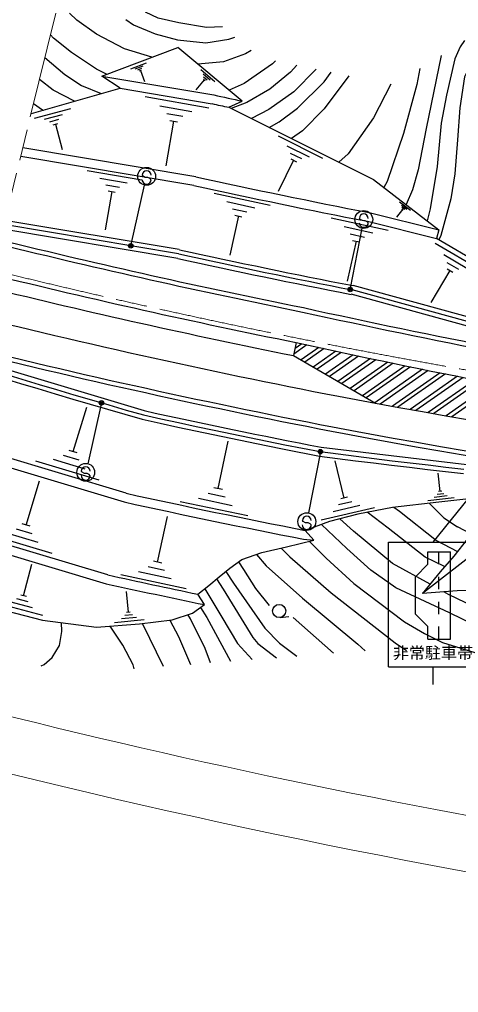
# Model space of a CAD drawing. Units: millimetres, scale not verified. Extents: x -1553829 to 1976667, y 20000 to 3795123.
# Drawn here: x 75429 to 124698, y 218873 to 328146 of the extents above; entities that cross this region are included whole.
import ezdxf
from ezdxf.enums import TextEntityAlignment as Align

# ---------------------------------------------------------------- set-up
doc = ezdxf.new("R2010")
doc.units = ezdxf.units.MM
doc.header["$LTSCALE"] = 1000
doc.header["$PDMODE"] = 32
doc.header["$PDSIZE"] = 500
doc.linetypes.add('CHAIN', pattern=[18.5, 12, -1.5, 3.5, -1.5])
for name, color, linetype, lineweight in [('M-BGD', 7, 'Continuous', 25), ('M-BMK', 2, 'CHAIN', 13), ('M-STR-HTXT', 7, 'Continuous', 13), ('M-STR-STRC', 7, 'Continuous', 25)]:
    doc.layers.add(name, color=color, linetype=linetype, lineweight=lineweight)
doc.styles.add('ＭＳ ゴシック', font='')
doc.styles.get('ＭＳ ゴシック').set_extended_font_data('MS Gothic')

msp = doc.modelspace()

# ---------------------------------------------------------------- linework, layer by layer
at = {"layer": 'M-BGD'}
for p, q in [((84670, 321785), (93189, 324990)), ((100424, 318975), (93189, 324990)), ((87908, 322611), (89690, 323281)), ((88421, 322600), (89312, 322936)), ((88711, 322506), (89156, 322674)), ((88889, 322370), (89112, 322453)), ((89001, 322412), (89470, 321164)), ((95762, 322516), (97357, 321190)), ((84670, 321785), (97244, 319669)), ((86729, 320425), (84670, 321785)), ((96162, 321375), (95234, 320259)), ((96028, 322025), (96826, 321362)), ((96062, 321458), (96261, 321292)), ((96095, 321700), (96494, 321369)), ((76768, 317574), (86729, 320425)), ((86729, 320425), (97054, 318687)), ((89533, 319488), (96684, 318229)), ((77103, 317073), (81175, 318152)), ((91195, 318458), (94770, 317829)), ((98916, 318279), (100424, 318975)), ((98916, 318279), (115140, 310178)), ((76768, 317574), (76733, 317566)), ((78229, 316936), (80265, 317475)), ((78846, 316663), (79864, 316933)), ((91963, 317586), (93750, 317271)), ((79208, 316324), (79717, 316458)), ((79463, 316391), (80218, 313541)), ((92731, 316713), (91850, 311708)), ((92284, 316792), (93178, 316635)), ((104444, 315071), (109431, 312581)), ((75804, 313770), (95224, 310502)), ((105442, 313950), (107936, 312705)), ((75565, 312797), (95008, 309525)), ((105816, 313140), (107063, 312517)), ((106191, 312330), (104447, 308838)), ((105879, 312485), (106502, 312174)), ((83021, 311191), (89169, 310136)), ((84452, 310312), (87527, 309785)), ((85116, 309565), (86653, 309302)), ((115140, 310178), (122488, 304528)), ((85779, 308819), (85040, 304515)), ((85394, 308885), (86163, 308753)), ((97269, 308657), (103557, 307283)), ((98704, 307685), (101847, 306998)), ((118069, 307674), (119315, 306716)), ((118285, 307310), (118908, 306831)), ((118345, 307065), (118656, 306826)), ((100001, 306084), (99039, 301682)), ((99352, 306884), (100924, 306541)), ((99608, 306170), (100394, 305998)), ((114682, 306457), (122488, 304528)), ((118405, 306821), (117734, 305949)), ((118327, 306881), (118483, 306761)), ((93283, 301823), (73684, 305119)), ((93363, 302296), (73799, 305587)), ((110417, 305868), (116813, 304471)), ((111876, 304879), (115074, 304181)), ((114467, 305480), (122211, 303567)), ((93197, 301310), (73568, 304612)), ((112536, 304065), (114135, 303716)), ((122488, 304528), (122211, 303567)), ((113196, 303251), (112218, 298774)), ((112796, 303338), (113596, 303164)), ((122064, 303035), (127230, 299984)), ((132770, 297331), (122211, 303567)), ((123051, 301756), (125633, 300231)), ((123391, 300858), (124683, 300095)), ((123732, 299960), (121596, 296344)), ((123409, 300151), (124055, 299769)), ((131873, 292011), (112633, 297279)), ((131990, 292518), (112751, 297786)), ((132098, 292987), (112861, 298254)), ((106485, 291869), (106189, 290398)), ((69991, 290043), (89430, 284220)), ((81465, 279624), (82970, 284615)), ((87385, 274943), (67742, 280864)), ((67505, 279893), (87169, 273967)), ((81911, 279490), (81020, 279758)), ((97725, 275460), (98830, 280783)), ((109294, 280101), (129463, 277712)), ((82818, 277661), (79253, 278735)), ((82141, 278642), (80359, 279180)), ((84385, 276411), (77256, 278560)), ((111848, 274400), (110864, 278576)), ((122634, 275140), (122403, 277189)), ((76190, 271361), (77681, 276321)), ((98200, 275361), (97250, 275559)), ((99310, 273544), (95508, 274334)), ((98518, 274502), (96616, 274897)), ((112221, 274488), (111475, 274312)), ((124197, 274426), (121269, 274096)), ((123432, 274636), (121968, 274472)), ((123033, 274888), (122301, 274806)), ((122817, 275160), (122451, 275119)), ((127805, 274527), (122483, 273944)), ((101053, 272389), (93449, 273968)), ((115253, 273313), (109287, 271907)), ((113621, 273558), (110638, 272855)), ((112734, 273979), (111243, 273628)), ((117297, 273344), (113390, 272596)), ((122483, 273944), (117297, 273344)), ((90935, 267198), (92032, 272328)), ((113390, 272596), (110226, 271760)), ((85361, 265763), (65506, 271733)), ((76633, 271228), (75747, 271494)), ((110226, 271760), (107481, 270775)), ((126158, 270340), (124590, 271173)), ((65268, 270762), (85146, 264787)), ((79094, 268171), (72009, 270301)), ((77536, 269412), (73993, 270477)), ((76863, 270387), (75092, 270919)), ((108457, 269658), (107481, 270775)), ((102610, 268270), (105408, 268939)), ((105408, 268939), (108457, 269658)), ((107291, 269794), (108457, 269658)), ((128075, 269478), (120662, 263701)), ((125698, 269815), (124155, 267881)), ((100378, 267495), (102610, 268270)), ((124155, 267881), (122644, 266134)), ((75891, 263415), (76816, 266972)), ((91694, 266269), (89862, 266661)), ((91393, 267100), (90477, 267296)), ((99035, 266543), (100378, 267495)), ((94129, 264216), (86800, 265784)), ((92453, 265341), (88789, 266125)), ((96677, 264577), (97844, 265562)), ((97844, 265562), (99035, 266543)), ((122644, 266134), (121109, 264250)), ((63722, 264450), (78014, 260680)), ((95436, 263608), (96677, 264577)), ((76208, 263333), (75573, 263498)), ((87656, 261576), (87426, 263926)), ((96190, 262431), (95436, 263608)), ((121109, 264250), (120662, 263701)), ((124544, 263993), (120662, 263701)), ((127161, 264055), (124544, 263993)), ((78034, 261230), (72954, 262552)), ((76896, 262069), (74356, 262730)), ((76393, 262742), (75123, 263073)), ((94857, 261481), (96190, 262431)), ((88109, 261281), (87270, 261198)), ((87866, 261596), (87447, 261555)), ((92551, 260737), (94857, 261481)), ((78014, 260680), (84069, 259904)), ((84069, 259904), (88910, 260284)), ((89434, 260733), (86076, 260403)), ((88562, 260986), (86883, 260821)), ((88910, 260284), (92551, 260737)), ((104669, 260987), (105645, 261112)), ((110686, 256977), (106152, 260994))]:
    msp.add_line(p, q, dxfattribs=at)
for points in [[(98203, 327324), (96421, 327253), (93308, 327752), (91010, 328290), (89568, 328970)], [(90291, 323900), (87216, 324860), (84075, 326502), (81850, 328085), (81037, 328847)], [(87353, 328136), (88231, 327558), (90640, 326542), (93160, 325864), (96329, 325535), (98930, 325925), (99587, 326174)], [(85201, 321985), (84062, 322569), (81260, 324434), (79249, 326053), (78903, 326421)], [(125379, 325771), (124888, 325076), (124290, 323737), (123366, 319634), (122732, 316504), (122295, 311642), (121532, 306886), (121196, 305522)], [(101420, 324650), (100801, 324284), (98308, 323405), (95444, 323115)], [(78283, 323890), (80518, 321954), (82395, 320739), (84614, 319819)], [(104165, 323509), (103818, 323163), (100631, 320936), (98957, 320194)], [(122735, 324107), (121056, 315918), (120156, 311274), (119548, 309003), (118807, 307359)], [(106555, 323020), (105830, 322238), (103508, 320328), (100959, 318826), (99200, 318137)], [(108704, 322581), (106234, 320036), (103423, 318020), (101451, 317013)], [(120374, 322621), (120035, 320858), (118541, 315340), (116697, 309937), (116303, 309284)], [(130068, 319635), (127794, 322590), (127180, 322964), (126650, 322977), (125789, 322512), (125369, 321715), (124842, 318216), (124569, 314635), (124265, 310796), (123834, 308001), (122697, 303901), (122485, 303405)], [(81597, 318956), (79208, 320193), (77672, 321398)], [(103431, 316024), (104578, 316640), (106641, 318168), (109626, 321128), (110419, 322230)], [(112397, 321826), (109634, 318122), (107184, 315654), (105952, 314766)], [(117098, 320864), (115162, 317114), (112297, 313046), (111273, 312109)], [(77017, 318725), (78029, 318016), (78125, 317962)], [(69753, 289072), (71674, 288473), (73616, 287873), (75560, 287277), (77505, 286687), (79452, 286101), (81401, 285520), (83352, 284944), (85304, 284372), (87259, 283806), (89214, 283244), (91199, 282809), (93184, 282379), (95170, 281954), (97158, 281534), (99146, 281119), (101135, 280709), (103126, 280304), (105117, 279904), (109102, 279120)], [(69872, 289558), (71823, 288950), (73763, 288350), (75706, 287755), (77650, 287165), (79596, 286580), (81544, 285999), (83493, 285423), (85444, 284852), (87397, 284286), (89337, 283729), (91305, 283297), (93289, 282868), (95274, 282443), (97260, 282024), (99248, 281609), (101236, 281199), (103225, 280795), (105215, 280395), (109184, 279613)], [(109103, 279119), (111121, 278857), (113140, 278600), (115158, 278348), (117177, 278101), (119196, 277859), (121216, 277622), (123236, 277390), (125256, 277164)], [(109184, 279613), (111185, 279353), (113202, 279096), (115220, 278844), (117237, 278597), (119255, 278355), (121274, 278119), (123292, 277887), (125311, 277661)], [(117455, 273363), (118073, 272937), (122214, 269646), (124576, 268408)], [(121413, 273820), (123045, 272190), (124590, 271173)], [(123141, 266708), (120937, 267781), (116784, 271036), (114457, 272800)], [(148212, 257351), (147316, 257037), (144018, 256354), (141222, 256188), (136527, 256551), (133159, 257293), (130742, 258084), (123700, 261497), (117673, 264337), (114843, 266318), (112159, 268746), (109311, 271432)], [(121499, 264728), (117289, 267053), (112921, 270672), (111378, 272064)], [(107963, 269541), (109860, 267643), (112949, 264816), (118628, 260501), (120871, 259179), (122886, 258186), (127487, 256763)], [(102042, 268073), (103096, 266787), (107194, 263162), (113401, 258007), (114222, 257255)], [(104792, 268792), (105761, 267783), (110401, 263768), (117587, 258132), (118865, 257298)], [(99993, 267222), (100555, 266377), (101928, 264232), (103451, 262345)], [(98573, 266162), (99452, 264843), (102954, 259798), (104613, 258121), (106570, 256654)], [(97543, 265312), (98296, 264167), (101603, 258732), (102173, 258051), (104269, 256474)], [(96223, 264222), (98136, 261015), (99912, 258058), (101543, 256260)], [(146307, 259077), (144474, 258367), (142774, 257869), (137331, 258196), (134645, 258568), (132123, 259447), (123577, 263580), (123034, 263879)], [(96854, 255892), (96252, 257494), (94602, 260837), (94317, 261307)], [(95737, 262108), (96457, 260991), (99098, 256068)], [(77867, 255548), (78198, 255728), (79093, 256503), (79916, 257835), (80178, 259418), (80132, 260409)], [(91594, 255479), (89262, 260249), (89221, 260323)], [(92286, 260704), (93289, 258864), (94629, 255717)], [(88315, 255222), (88180, 255664), (87023, 257898), (85623, 260026)]]:
    msp.add_lwpolyline(points, dxfattribs=at)
msp.add_circle((104575, 261719), 738, dxfattribs=at)
for centre, radius, start, end in [((211419, 2029875), 1765248, 274.21554, 274.21554), ((264128, 1076693), 775200, 257.56818, 257.8087), ((264128, 1076693), 776200, 257.56818, 257.71074), ((264128, 1076693), 784600, 257.56818, 259.0196), ((264128, 1076693), 785600, 257.56818, 259.01775), ((264128, 1076693), 797000, 256.1354, 258.64488), ((264128, 1076693), 796500, 256.13534, 258.64524), ((264181, 1076937), 793730, 257.56818, 259.00153), ((264181, 1076937), 793250, 257.56731, 259.00284), ((264181, 1076937), 794250, 257.56818, 259.00057), ((264128, 1076693), 800500, 256.13578, 258.64247), ((264128, 1076693), 802000, 256.13603, 258.64247), ((279848, 1073722), 797342, 257.49525, 260.72183), ((279848, 1073722), 796842, 257.49489, 260.72183), ((264128, 1076693), 809500, 256.13695, 259.35877), ((264128, 1076693), 809000, 256.13689, 259.35867), ((264128, 1076693), 811500, 257.56818, 259.00057), ((259491, 1077550), 809500, 259.69253, 265.77842), ((259491, 1077550), 809000, 259.69263, 265.77853), ((264128, 1076693), 821000, 257.56818, 259.00057), ((264128, 1076693), 822000, 257.56818, 259.00057), ((264128, 1076693), 830400, 257.56818, 258.27905), ((264128, 1076693), 831400, 257.56818, 258.34642)]:
    msp.add_arc(centre, radius, start, end, dxfattribs=at)
at = {"layer": 'M-BMK'}
msp.add_line((59038, 245330), (85043, 351487), dxfattribs=at)
for start, end in [(256.18946, 257.56814), (257.56814, 259.00054), (259.00054, 260.43293)]:
    msp.add_arc((264128, 1076693), 800000, start, end, dxfattribs=at)
at = {"layer": 'M-STR-HTXT'}
for centre, radius, start, end in [((279848, 1073722), 750044, 254.90865, 267.95928), ((262394, 1073226), 753074, 256.19488, 262.8294), ((279848, 1073722), 849074, 255.06342, 265.47828), ((279848, 1073722), 855316, 255.07197, 268.1075)]:
    msp.add_arc(centre, radius, start, end, dxfattribs=at)
at = {"layer": 'M-STR-STRC'}
for p, q in [((89297, 310536), (89198, 310654)), ((89542, 310397), (89297, 310536)), ((89843, 310394), (89542, 310397)), ((90088, 310282), (89843, 310394)), ((87954, 302871), (89475, 309550)), ((90194, 310146), (90088, 310282)), ((113666, 305691), (113567, 305809)), ((113911, 305552), (113666, 305691)), ((114212, 305550), (113911, 305552)), ((114457, 305438), (114212, 305550)), ((114563, 305301), (114457, 305438)), ((112566, 297975), (113875, 304699)), ((107692, 291602), (106224, 290572)), ((107096, 291734), (106353, 291212)), ((109018, 291311), (107025, 289912)), ((109616, 291181), (107453, 289663)), ((110945, 290893), (108404, 289109)), ((111545, 290764), (108832, 288860)), ((106189, 290398), (115384, 285046)), ((112878, 290478), (109784, 288306)), ((113479, 290351), (110212, 288056)), ((114817, 290068), (111163, 287503)), ((115419, 289941), (111591, 287253)), ((116761, 289661), (112543, 286699)), ((117365, 289535), (112971, 286450)), ((118710, 289258), (113922, 285896)), ((119316, 289134), (114351, 285647)), ((120665, 288859), (115302, 285093)), ((121273, 288736), (115887, 284954)), ((122626, 288464), (117272, 284705)), ((123235, 288342), (117896, 284593)), ((124592, 288073), (119285, 284346)), ((125203, 287952), (119911, 284236)), ((126564, 287686), (121303, 283992)), ((127177, 287566), (121931, 283883)), ((128541, 287303), (123328, 283642)), ((129156, 287184), (123958, 283534)), ((84601, 284943), (83086, 278262)), ((109199, 279610), (107863, 272739)), ((82466, 277298), (82366, 277416)), ((82711, 277159), (82466, 277298)), ((83011, 277156), (82711, 277159)), ((83257, 277045), (83011, 277156)), ((83362, 276908), (83257, 277045)), ((128074, 277233), (121827, 269463)), ((107273, 271768), (107173, 271886)), ((107518, 271629), (107273, 271768)), ((107818, 271626), (107518, 271629)), ((108063, 271514), (107818, 271626)), ((108169, 271378), (108063, 271514)), ((116827, 255463), (116827, 269463)), ((116827, 269463), (126827, 269463)), ((121236, 266963), (121236, 268363)), ((121236, 268363), (123791, 268363)), ((122482, 266963), (122482, 268363)), ((123791, 258563), (123791, 268363)), ((121236, 266963), (119863, 265563)), ((119863, 261363), (119863, 265563)), ((122482, 264163), (122482, 265563)), ((122482, 261363), (122482, 262763)), ((119863, 261363), (121236, 259963)), ((121236, 258563), (121236, 259963)), ((122482, 258563), (122482, 259963)), ((121236, 258563), (123791, 258563)), ((116827, 255463), (126827, 255463)), ((121827, 255463), (121827, 253463))]:
    msp.add_line(p, q, dxfattribs=at)
for centre, radius in [((89697, 310525), 1000), ((114066, 305680), 1000), ((87921, 302725), 150), ((87921, 302725), 120), ((87921, 302725), 90), ((87921, 302725), 60), ((87921, 302725), 30), ((112537, 297828), 150), ((112537, 297828), 120), ((112537, 297828), 90), ((112537, 297828), 60), ((112537, 297828), 30), ((84634, 285089), 150), ((84634, 285089), 120), ((84634, 285089), 90), ((84634, 285089), 60), ((84634, 285089), 30), ((109199, 279611), 150), ((109199, 279611), 120), ((109199, 279611), 90), ((109199, 279611), 60), ((109199, 279611), 30), ((82865, 277287), 1000), ((107672, 271757), 1000)]:
    msp.add_circle(centre, radius, dxfattribs=at)
for centre, radius, start, end in [((89698, 310650), 500, 359.55488, 179.55488), ((89694, 310150), 500, 179.55488, 359.55488), ((114067, 305805), 500, 359.55488, 179.55488), ((114063, 305305), 500, 179.55488, 359.55488), ((264128, 1076693), 805500, 256.13646, 259.35867), ((279848, 1073722), 800842, 257.49787, 260.72183), ((259491, 1077550), 805500, 259.69408, 265.77925), ((82866, 277412), 500, 359.55488, 179.55488), ((82862, 276912), 500, 179.55488, 359.55488), ((107673, 271882), 500, 359.55488, 179.55488), ((107669, 271382), 500, 179.55488, 359.55488)]:
    msp.add_arc(centre, radius, start, end, dxfattribs=at)
for p in [(87921, 302725), (112537, 297828), (84634, 285089), (109199, 279611)]:
    msp.add_point(p, dxfattribs=at)

# ---------------------------------------------------------------- texts
at = {"layer": 'M-STR-STRC', "style": 'ＭＳ ゴシック'}
msp.add_text('非常駐車帯', height=1320, dxfattribs=at).set_placement((121827, 257013), align=Align.MIDDLE_CENTER)

doc.saveas('drawing.dxf')
